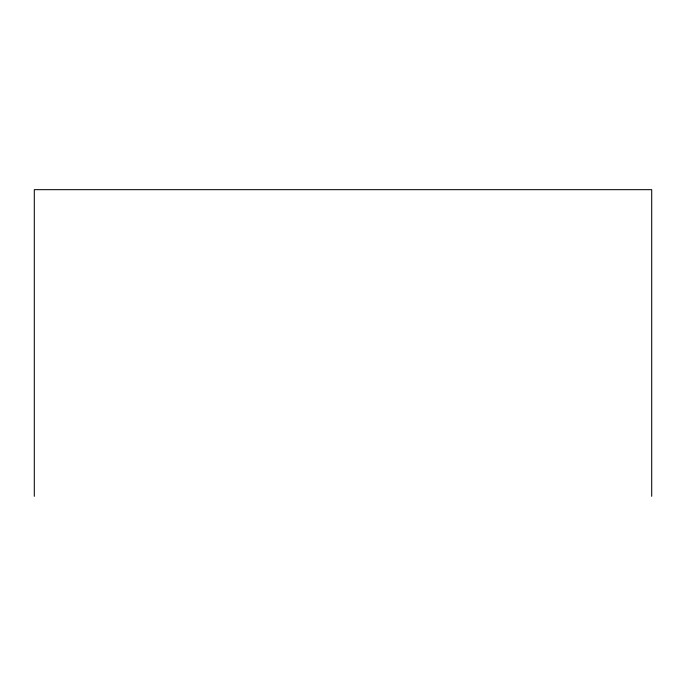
<?xml version="1.0" encoding="UTF-8"?>
<svg xmlns="http://www.w3.org/2000/svg" width="686" height="686" viewBox="0 0 686 686"><rect width="100%" height="100%" fill="white"/><g stroke="black" fill="none" stroke-linecap="round" stroke-linejoin="round"><path stroke-width="1.03" d="M651.7 496.33L651.7 189.67L34.3 189.67L34.3 496.33"/></g></svg>
